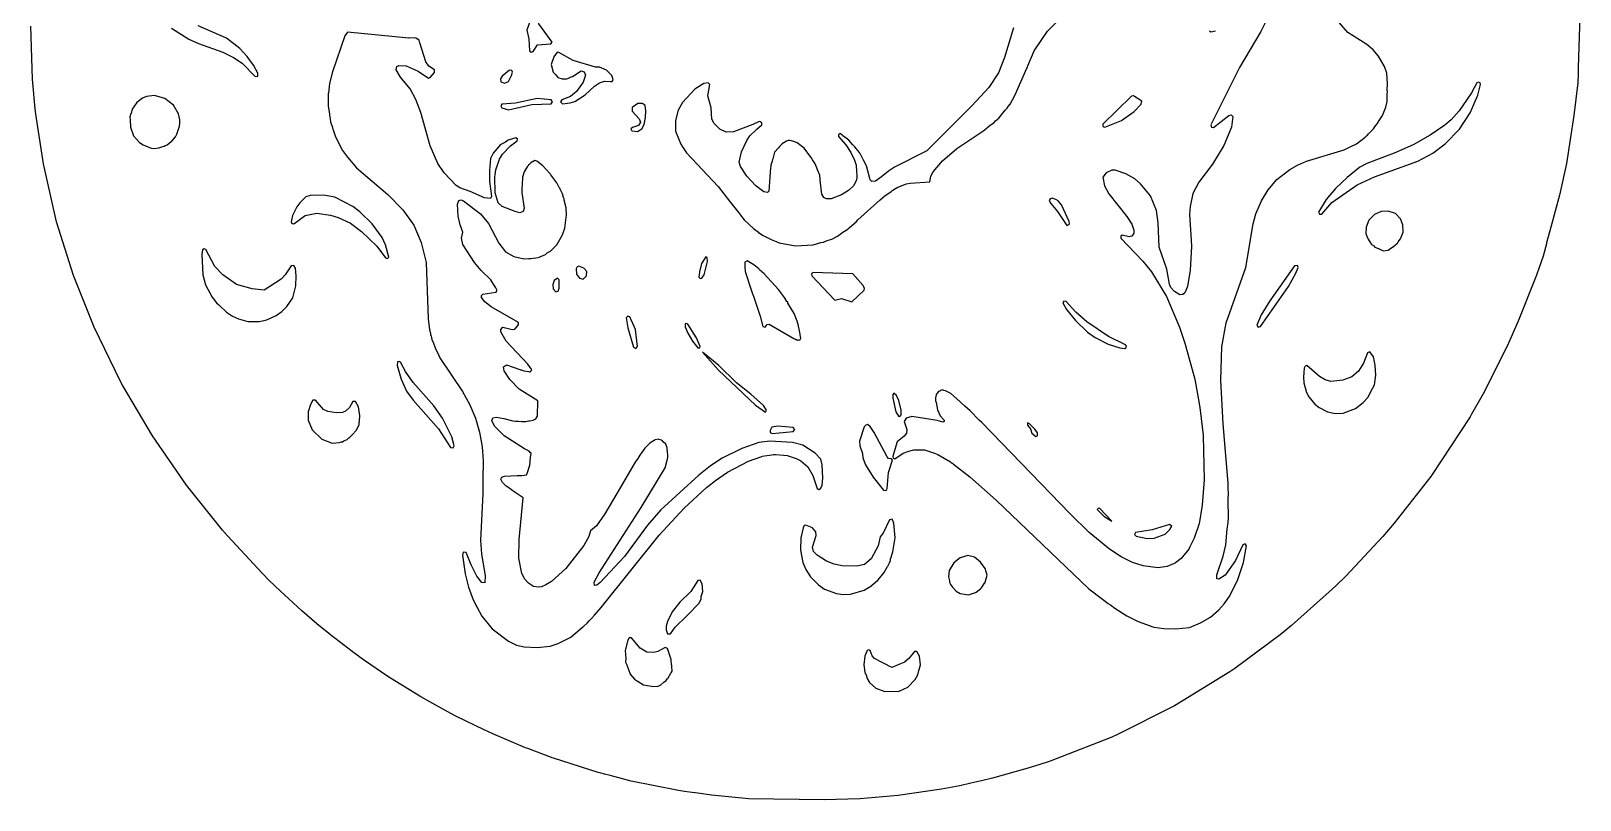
# Model space of a CAD drawing. Header units: millimetres. Extents: x 0 to 300, y 0 to 300.
# Drawn here: x 0.1 to 299.5, y 0.2 to 148.7 of the extents above; entities that cross this region are included whole.
import ezdxf

# ---------------------------------------------------------------- set-up
doc = ezdxf.new("R2010")
doc.units = ezdxf.units.MM
doc.layers.add('CUT', color=7, linetype='CONTINUOUS')

msp = doc.modelspace()

# ---------------------------------------------------------------- linework, layer by layer
at = {"layer": 'CUT'}
for points in [[(299.5476, 153.4334), (299.3281, 145.6393), (299.2169, 141.6921), (299.1736, 140.1518), (299.1424, 139.0447), (299.1319, 138.7462), (298.3307, 132.393), (296.9588, 123.1099), (295.5958, 117.0309), (293.9135, 110.8282), (293.0998, 107.8283), (293.0393, 107.605), (292.3938, 105.2251), (291.6058, 102.8467), (291.1359, 101.5672), (287.6179, 92.6485), (285.489, 87.8516), (280.8189, 78.661), (278.5883, 74.7181), (278.299, 74.2191), (270.822, 62.841), (270.6846, 62.6566), (263.646, 53.6874), (261.4323, 51.0611), (254.2778, 43.4403), (252.3355, 41.5603), (251.0755, 40.379), (243.8036, 33.8699), (242.279, 32.6643), (241.5817, 32.1129), (232.8176, 25.5628), (231.8449, 24.9198), (221.1495, 18.338), (210.0415, 12.7859), (209.1669, 12.3797), (208.7204, 12.1886), (197.1314, 7.7097), (194.9286, 6.9812), (192.6338, 6.2375), (185.9996, 4.4104), (183.8295, 3.9031), (183.51, 3.8284), (181.789, 3.4261), (179.6627, 2.929), (178.2386, 2.6468), (176.1315, 2.2471), (167.7301, 1.0472), (163.2713, 0.6459), (160.3442, 0.3898), (153.4191, 0.1797), (138.8895, 0.3892), (131.6553, 1.1011), (128.9953, 1.4811), (127.393, 1.71), (126.4656, 1.8425), (125.2767, 2.0123), (116.127, 3.8314), (112.0966, 4.8971), (110.9596, 5.1977), (110.1339, 5.416), (109.7276, 5.5234), (101.1468, 8.2359), (100.8762, 8.3251), (100.8669, 8.3281), (100.8397, 8.3371), (100.7639, 8.3621), (96.1584, 10.1096), (95.7219, 10.2812), (89.3722, 12.9517), (87.7144, 13.7239), (82.3591, 16.3185), (81.2968, 16.8845), (75.487, 20.0794), (69.0847, 24.0469), (64.4094, 27.2703), (62.2075, 28.8468), (58.8348, 31.4529), (58.7668, 31.508), (58.6847, 31.5745), (58.0283, 32.1062), (55.4011, 34.2344), (52.4889, 36.7198), (48.2662, 40.614), (46.1665, 42.6104), (44.8953, 43.9281), (38.1005, 51.2265), (37.1723, 52.3074), (30.4643, 60.6448), (30.1767, 61.0239), (23.5832, 70.5446), (17.8215, 80.3425), (17.4507, 81.0514), (13.3417, 89.364), (12.2974, 91.6498), (12.2235, 91.8116), (12.2148, 91.8307), (12.2052, 91.8516), (8.3589, 101.4807), (5.0824, 111.8945), (4.9236, 112.4595), (2.517, 123.0855), (1.0454, 132.6653), (1.045, 132.6686), (1.0433, 132.6839), (1.038, 132.7315), (0.929, 133.7083), (0.419, 139.4266), (0.1243, 149.681)], [(27.2947, 149.2867), (30.6175, 147.1548), (32.4837, 146.2972), (37.1802, 144.6209), (39.24, 143.6192), (40.9199, 142.4842), (43.448, 139.9382), (43.9757, 139.9977), (43.9855, 140.5842), (43.1602, 142.1151), (41.9165, 143.8304), (40.4723, 145.361), (37.9239, 147.3428), (32.4114, 149.7242)], [(190.0361, 149.3212), (188.2729, 143.6414), (187.1368, 140.6208), (185.2558, 137.818), (181.9944, 134.2525), (173.299, 125.5898), (167.0246, 122.403), (166.8522, 122.2764), (166.8239, 122.2684), (165.8906, 121.6769), (164.5523, 120.5879), (163.3788, 119.7263), (162.6807, 119.6804), (162.3568, 119.9991), (161.6464, 122.6798), (161.1281, 123.6463), (160.4613, 124.963), (160.3538, 125.0902), (160.2628, 125.2598), (159.5991, 126.0262), (159.3935, 126.3626), (158.9136, 126.8177), (158.1867, 127.657), (157.7062, 128.0158), (157.4662, 128.2371), (157.3979, 128.246), (156.5117, 128.9077), (156.2089, 128.6914), (156.2076, 128.3537), (157.6628, 126.7093), (158.6112, 125.2482), (159.3248, 123.794), (159.6232, 122.7912), (159.6893, 121.5712), (159.7298, 120.8251), (159.7472, 120.5043), (159.7556, 120.3482), (159.6522, 119.7762), (159.1114, 118.7951), (158.1266, 117.9291), (156.7879, 117.0891), (154.8274, 116.3351), (153.9161, 116.2973), (153.3626, 116.5575), (153.0237, 117.2012), (152.6984, 119.9194), (152.6964, 119.9973), (152.6835, 120.0435), (152.5869, 120.8505), (152.166, 121.9096), (152.1095, 122.1135), (152.0145, 122.2907), (151.6553, 123.1947), (151.1696, 123.8682), (150.953, 124.2726), (150.4535, 124.8614), (149.5514, 126.1124), (148.2091, 127.1332), (147.7694, 127.2888), (147.69, 127.3449), (147.5616, 127.3623), (146.8885, 127.6005), (146.6982, 127.5592), (146.4937, 127.6017), (146.3348, 127.4805), (146.1525, 127.441), (145.6276, 127.1379), (145.619, 127.1347), (145.6131, 127.1296), (145.3009, 126.9493), (144.9618, 126.5567), (144.7909, 126.4064), (144.6261, 126.1681), (143.8696, 125.2923), (143.5007, 124.0468), (143.4361, 123.8921), (143.3608, 123.5744), (143.1411, 122.8328), (143.1171, 122.5472), (143.061, 122.3108), (142.938, 120.55), (142.9452, 120.5006), (142.7179, 117.7948), (142.4819, 117.5532), (141.8043, 117.6741), (140.2057, 118.8198), (138.4719, 120.7006), (137.2478, 122.5618), (137.0386, 123.3618), (137.4673, 125.3685), (138.4971, 127.5834), (139.1037, 128.4679), (140.4564, 129.7903), (141.3701, 130.5711), (141.4182, 130.9728), (141.2396, 131.0481), (141.2174, 131.1747), (140.8492, 131.2148), (139.663, 130.6869), (135.8895, 129.2262), (134.4719, 129.1728), (133.2711, 129.7622), (132.1768, 130.8285), (131.7407, 131.7163), (131.5888, 133.9142), (130.9615, 136.2125), (131.3273, 138.3814), (131.0223, 138.7394), (130.1938, 138.5951), (128.4713, 137.4882), (126.0305, 134.9314), (125.2071, 133.4189), (124.7061, 131.4586), (124.7047, 129.3723), (125.723, 126.8813), (125.8502, 126.6901), (125.8616, 126.6642), (125.9346, 126.5631), (126.8324, 125.2128), (132.9794, 118.7027), (135.1726, 115.8819), (137.19, 113.2676), (137.27, 113.1845), (137.9908, 112.2574), (139.7664, 110.5679), (140.7518, 109.8532), (140.7705, 109.8383), (140.78, 109.8328), (141.6243, 109.2205), (142.5625, 108.8016), (143.1767, 108.4463), (144.1704, 108.0839), (144.7198, 107.8386), (147.8753, 107.2236), (151.2984, 107.4048), (152.7899, 107.8595), (153.3392, 107.9695), (154.0482, 108.2431), (154.8994, 108.5026), (156.0441, 109.1214), (157.0469, 109.8498), (157.9904, 110.4496), (158.1093, 110.5595), (158.3009, 110.6749), (159.7106, 111.9032), (159.9544, 112.2259), (164.2459, 116.1265), (165.1519, 116.8735), (166.3804, 117.7481), (166.5193, 117.8318), (166.6313, 117.8993), (166.933, 118.0812), (167.7149, 118.5525), (169.335, 119.1784), (170.0395, 119.3184), (173.8905, 119.6022), (174.0805, 120.6782), (174.5177, 121.5533), (176.3265, 123.669), (179.0697, 126.0181), (184.2844, 129.4954), (185.5436, 130.5255), (186.2221, 130.9886), (186.5442, 131.344), (187.1941, 131.8757), (188.4292, 133.4238), (188.7975, 133.8302), (188.9943, 134.1322), (189.3834, 134.6199), (190.3068, 136.2537), (192.5904, 141.556), (192.7158, 141.7681), (192.792, 142.0241), (194.0186, 144.8721), (196.6133, 148.7113), (200.1321, 152.1448)], [(239.0926, 151.1053), (237.856, 148.6037), (233.7325, 141.7022), (228.1803, 130.575), (228.2822, 130.182), (228.6784, 130.0932), (231.6562, 132.4363), (232.1416, 132.5087), (232.453, 132.207), (232.1559, 130.1401), (230.7036, 126.6051), (228.513, 122.9746), (225.8346, 119.5087), (224.6959, 117.332), (224.1786, 114.8538), (224.0881, 113.2857), (224.3894, 108.3476), (224.4161, 107.1287), (224.2134, 102.5407), (223.6561, 99.4016), (223.1372, 98.1203), (222.7516, 97.8109), (222.1808, 97.7811), (221.1348, 98.4231), (220.4532, 99.157), (220.1746, 99.7993), (219.6554, 102.7369), (218.1979, 106.9846), (217.9794, 111.6807), (217.6893, 114.0379), (216.529, 116.863), (214.5893, 119.2074), (213.4979, 120.1483), (211.7473, 121.1656), (209.7059, 121.8336), (209.0619, 121.8379), (207.9721, 121.3211), (207.3285, 120.4904), (207.6304, 118.8497), (208.4522, 117.2864), (211.9309, 112.8748), (212.8847, 111.4146), (213.3294, 110.2557), (213.3221, 109.6821), (212.9146, 109.0837), (212.3918, 108.9617), (211.0575, 109.264), (210.7837, 109.0686), (210.7642, 108.7328), (215.0134, 104.2914), (216.7004, 102.2148), (219.6253, 97.4566), (222.1323, 91.5394), (223.2278, 88.2231), (223.2428, 88.1738), (223.245, 88.1666), (223.283, 88.0417), (223.2994, 87.9878), (225.0676, 81.4456), (226.0177, 76.3909), (226.147, 75.5092), (226.7095, 70.6383), (226.72, 70.5129), (226.7202, 70.5097), (226.7205, 70.5067), (226.7205, 70.5064), (226.8704, 62.0405), (226.5411, 57.1306), (225.9047, 53.526), (225.8621, 53.4017), (225.5854, 52.5931), (225.3648, 51.9486), (224.9514, 50.7408), (224.156, 49.0848), (223.9065, 48.6481), (222.7189, 47.1387), (222.447, 46.8582), (221.3502, 46.0088), (221.0796, 45.8603), (219.7233, 45.2934), (217.9641, 45.0512), (215.0863, 45.3866), (213.0469, 46.0752), (210.8543, 47.1846), (208.6247, 48.6115), (204.681, 51.8764), (201.001, 55.4847), (195.3333, 61.3081), (183.8889, 73.0983), (183.4038, 73.5654), (181.6518, 75.3656), (180.6032, 76.2618), (179.0376, 77.7691), (177.9245, 78.705), (176.9087, 79.2228), (176.5988, 79.2641), (176.3304, 79.3996), (175.9582, 79.2717), (175.9333, 79.2438), (175.5474, 79.0993), (175.0965, 78.5043), (175.0309, 78.0419), (174.9672, 77.9183), (174.9418, 77.3021), (175.0877, 76.9497), (175.3537, 75.5365), (175.8645, 74.4058), (176.6239, 73.5429), (176.6231, 73.2655), (176.4065, 73.161), (175.2924, 73.4904), (170.3628, 74.2865), (169.2934, 73.9156), (168.891, 73.2665), (169.4199, 71.7183), (169.3295, 71.0659), (168.9132, 70.4635), (167.5335, 69.3852), (166.6919, 66.6252), (166.759, 66.2343), (167.134, 66.1049), (168.744, 67.1687), (169.7787, 67.5887), (170.7708, 67.8312), (172.8494, 67.8011), (174.771, 67.1984), (175.4083, 66.9043), (177.8757, 65.4941), (178.0105, 65.3952), (178.2963, 65.1853), (178.3146, 65.1719), (178.4358, 65.0829), (181.6327, 62.6269), (186.6593, 58.109), (204.5816, 40.9937), (207.2625, 38.999), (208.3542, 38.1505), (208.7627, 37.8827), (209.597, 37.2619), (211.9559, 35.7695), (214.1492, 34.6737), (217.1732, 33.5858), (219.1156, 33.2888), (221.3689, 33.2581), (224.0586, 33.5198), (226.2132, 34.3751), (228.1084, 35.5121), (229.7575, 36.8912), (230.7882, 38.0734), (231.731, 39.4324), (233.3283, 42.5732), (234.5055, 46.0458), (235.0758, 49.2582), (234.8139, 49.639), (234.3727, 49.5017), (232.9465, 46.4382), (230.9259, 43.6026), (229.7293, 42.8201), (229.3598, 42.9245), (229.3606, 43.6605), (230.5832, 47.2727), (231.0607, 49.4417), (231.3724, 52.4868), (231.5111, 53.7616), (231.512, 53.8494), (231.6002, 54.7115), (231.5547, 58.082), (231.5698, 59.5672), (231.5273, 60.1125), (231.5101, 61.3904), (230.5527, 72.8477), (230.1033, 81.3046), (230.3429, 87.7469), (231.154, 92.3233), (234.9561, 103.0459), (236.3894, 111.4621), (236.3918, 111.4753), (236.8731, 113.4058), (237.9645, 115.9313), (239.2826, 118.0759), (240.9544, 120.0172), (243.4351, 121.9599), (244.9347, 122.7957), (246.6545, 123.5589), (253.9614, 125.7953), (254.8715, 126.2226), (254.9782, 126.257), (255.1248, 126.3414), (256.3258, 126.9052), (258.0216, 128.2236), (258.3019, 128.5044), (258.4463, 128.6214), (258.6498, 128.853), (259.6184, 129.8234), (260.0195, 130.4117), (260.3314, 130.7666), (260.5866, 131.2434), (261.3703, 132.3928), (262.0442, 134.0245), (262.2543, 135.0785), (262.2784, 136.5428), (262.3591, 137.0485), (262.2898, 137.2407), (262.3121, 138.5984), (262.1946, 140.5617), (261.7547, 141.8762), (260.5937, 143.8778), (259.5503, 145.1006), (258.3389, 146.1297), (254.6476, 148.452), (252.9761, 150.3964)], [(227.9347, 148.7572), (228.1828, 148.5416), (229.0877, 148.7555)]]:
    msp.add_lwpolyline(points, dxfattribs=at)
for points in [[(100.5872, 146.2452), (100.8923, 146.5974), (98.2787, 150.1226), (97.7156, 152.4378), (97.3995, 152.6901), (97.0095, 152.4931), (96.7123, 151.0613), (95.9419, 148.8962), (96.3583, 147.2225), (96.4852, 144.9195), (96.8049, 144.6259), (97.1764, 144.7785), (98.0004, 146.0861)], [(57.8866, 132.227), (58.0417, 131.1718), (58.3986, 130.0588), (58.4293, 129.929), (58.4716, 129.8312), (58.9612, 128.3048), (60.3656, 125.6422), (61.2854, 124.334), (63.058, 122.2914), (69.0863, 117.1314), (71.9909, 114.197), (74.108, 111.208), (75.5775, 107.9047), (76.5119, 103.9979), (76.8993, 93.1275), (77.164, 91.0328), (77.3364, 90.3497), (77.3738, 90.0936), (77.4755, 89.7985), (77.6352, 89.1656), (77.9446, 88.4377), (78.2581, 87.528), (78.9682, 86.0289), (79.1606, 85.5761), (83.5038, 79.0934), (84.9221, 76.5324), (86.0248, 73.9286), (86.8382, 71.236), (87.318, 68.377), (87.5218, 65.7153), (87.4743, 62.1484), (87.4564, 60.8032), (87.4561, 60.7841), (87.4368, 59.334), (86.9895, 50.3736), (87.1987, 47.6384), (87.9165, 43.5342), (87.867, 42.1332), (87.3001, 42.1693), (86.3371, 43.4349), (85.1861, 45.6124), (84.2364, 47.9644), (83.6963, 48.043), (83.5455, 47.4444), (84.0528, 43.8586), (84.7088, 41.2983), (85.5921, 38.8547), (86.1256, 37.8519), (86.1161, 37.8256), (86.3173, 37.4915), (87.2771, 35.6873), (89.2699, 33.2487), (92.4036, 30.8758), (93.979, 30.1021), (95.4472, 29.751), (97.9803, 29.636), (100.4834, 29.9262), (102.0593, 30.4293), (104.4744, 31.6083), (106.8266, 33.652), (106.8938, 33.7038), (106.9647, 33.772), (107.6356, 34.3549), (108.0889, 34.8528), (108.4719, 35.2211), (109.0344, 35.8914), (110.357, 37.3443), (121.547, 51.3169), (126.3517, 56.5593), (130.7085, 60.5719), (130.9605, 60.7699), (132.45, 61.9221), (134.7903, 63.4991), (138.8224, 65.6034), (141.382, 66.545), (141.4518, 66.5618), (141.4615, 66.5642), (141.4673, 66.5656), (141.4898, 66.571), (143.3204, 66.8822), (143.6412, 66.9097), (143.8188, 66.9249), (143.8297, 66.9258), (144.0305, 66.943), (145.6561, 66.8113), (146.2645, 66.7067), (148.0548, 66.1761), (148.9333, 65.72), (150.2808, 64.5518), (151.2779, 62.8648), (152.116, 60.36), (152.4068, 60.1808), (152.76, 60.3275), (153.0558, 60.9642), (153.2026, 62.405), (153.0865, 64.8998), (152.806, 66.0147), (151.7101, 67.1688), (149.2945, 68.7119), (147.3066, 69.2695), (142.9279, 69.4776), (140.807, 69.2072), (137.5199, 68.0911), (133.7428, 66.219), (131.465, 64.7203), (129.2059, 62.9061), (121.8491, 56.2036), (119.326, 53.2646), (114.8361, 47.2186), (110.1379, 42.1908), (109.5074, 41.6932), (109.0636, 41.6233), (108.9725, 42.2478), (109.9209, 44.0864), (118.0644, 56.6909), (122.6925, 64.3684), (123.0078, 65.5434), (123.0616, 65.6956), (123.0745, 65.7921), (123.2345, 66.3882), (123.2077, 66.7865), (123.2331, 66.9769), (123.1788, 67.2149), (123.1104, 68.2306), (122.8108, 68.9365), (122.3478, 69.3785), (122.105, 69.6259), (122.0804, 69.6338), (122.0023, 69.7084), (121.5115, 69.8159), (121.4917, 69.8222), (121.4859, 69.8215), (121.3299, 69.8556), (120.7567, 69.7582), (120.5816, 69.6317), (119.7186, 69.1288), (118.7761, 68.1561), (117.837, 66.7833), (117.6104, 66.4933), (117.4151, 66.1666), (116.9183, 65.4404), (113.3565, 59.3787), (111.0186, 55.4686), (109.437, 53.1634), (108.2909, 52.1932), (107.9499, 51.0925), (106.9853, 49.3442), (103.4972, 44.8909), (100.7247, 42.3556), (99.6455, 41.715), (98.8166, 41.3834), (98.2188, 41.2859), (97.2479, 41.403), (96.2923, 42.0661), (95.5506, 42.9055), (95.0699, 43.8385), (95.0509, 43.8838), (95.038, 43.9147), (95.0254, 43.9449), (95.0202, 43.9572), (94.4418, 46.9085), (94.4729, 50.5201), (95.2916, 58.5423), (93.7467, 59.5997), (92.268, 60.6346), (92.0034, 60.8198), (91.9257, 60.8742), (91.876, 60.9089), (91.2763, 61.4828), (91.2534, 61.5102), (90.9403, 62.1509), (91.1379, 62.5158), (91.6569, 62.7101), (94.0729, 62.8652), (95.0136, 62.8321), (95.8894, 63.0057), (95.9597, 63.2028), (96.0197, 63.2199), (96.5659, 64.8487), (96.6798, 66.3588), (96.7926, 67.179), (96.7454, 67.2279), (96.7465, 67.2422), (96.7075, 67.2672), (96.4444, 67.5396), (95.515, 68.0303), (91.5866, 70.5442), (91.4525, 70.6435), (89.7729, 72.3228), (89.2376, 73.2709), (89.1746, 73.4145), (89.3698, 73.9791), (90.1382, 74.1465), (91.5119, 73.8572), (93.2342, 73.4299), (93.7511, 73.3858), (93.9738, 73.3389), (94.3803, 73.3322), (94.9947, 73.2798), (95.402, 73.3152), (95.7555, 73.3093), (96.2953, 73.3929), (96.435, 73.405), (96.4576, 73.418), (97.1641, 73.5274), (97.7238, 73.8415), (98.0212, 74.3369), (98.116, 77.267), (94.5033, 79.5662), (92.6527, 81.3919), (91.6193, 83.0949), (91.4876, 83.8754), (92.0149, 84.2346), (94.5867, 83.3637), (94.7375, 83.3003), (94.8446, 83.2764), (95.3898, 83.0918), (96.3895, 82.9313), (96.4812, 82.9108), (96.4904, 82.915), (96.6241, 82.8936), (96.7403, 83.0304), (96.8146, 83.0647), (96.8249, 83.1299), (96.9607, 83.2898), (96.8697, 83.4135), (96.8718, 83.4274), (96.8087, 83.4962), (96.1615, 84.375), (91.9871, 88.7876), (90.9476, 90.585), (90.9273, 91.0529), (91.3555, 91.5058), (93.1106, 91.0652), (93.6714, 91.1633), (94.3711, 91.9622), (94.3649, 92.4117), (89.0896, 95.4337), (87.8217, 96.3986), (87.1849, 97.2346), (87.1843, 97.6354), (87.4511, 97.8865), (89.9465, 98.2491), (89.9683, 98.2877), (90.0475, 98.2989), (90.1529, 98.6149), (90.2038, 98.7051), (89.9496, 99.1291), (89.7619, 99.4544), (89.741, 99.477), (89.0304, 100.662), (87.1442, 102.4614), (85.8608, 103.988), (83.5921, 107.4723), (83.3364, 108.6805), (83.6318, 109.8709), (83.07, 111.317), (82.7129, 112.955), (82.5606, 115.2804), (82.805, 115.9617), (83.2348, 116.0849), (83.7202, 115.947), (87.023, 113.3833), (88.5928, 111.5115), (90.5651, 107.7308), (91.8588, 106.1016), (93.4729, 105.137), (95.4407, 104.7443), (96.2908, 104.7624), (96.3983, 104.7416), (96.6448, 104.7699), (96.6885, 104.7709), (96.7628, 104.7835), (98.1559, 104.9435), (98.44, 105.0684), (98.4444, 105.0692), (98.4581, 105.0764), (99.5968, 105.5769), (99.9204, 105.8461), (100.5408, 106.1727), (101.7583, 107.4135), (102.8576, 109.3485), (103.3147, 110.6582), (103.6594, 113.215), (103.5684, 114.585), (103.1794, 116.0755), (103.1633, 116.2851), (103.0527, 116.561), (102.8743, 117.2446), (102.409, 118.1673), (102.3274, 118.3709), (102.2399, 118.5027), (101.7892, 119.3965), (100.6282, 120.9291), (100.5277, 121.0803), (100.4541, 121.155), (99.0434, 122.7094), (97.9166, 123.6105), (97.4873, 123.7209), (96.7134, 123.2372), (96.4517, 122.9564), (96.3024, 122.8753), (96.2082, 122.6951), (96.0046, 122.4766), (95.4439, 121.5077), (95.1329, 120.4677), (95.0553, 118.9285), (94.9811, 118.4364), (95.0149, 118.1281), (94.9825, 117.4842), (95.4298, 114.5261), (95.2345, 113.8292), (94.5946, 113.6003), (93.7006, 113.846), (91.22, 114.8424), (90.4566, 115.5526), (89.8619, 117.4865), (89.8043, 120.5312), (89.8411, 120.9184), (89.9926, 121.9295), (90.7115, 123.9968), (91.2787, 124.9476), (92.7926, 126.5263), (94.126, 127.503), (94.1411, 127.8743), (93.838, 128.0892), (92.3535, 127.617), (91.8273, 127.2816), (90.8256, 126.7491), (90.2575, 126.0482), (89.462, 125.1312), (88.9702, 124.0785), (88.7254, 121.7835), (88.7856, 119.647), (89.1725, 116.8506), (88.9483, 116.3428), (87.7612, 116.484), (85.0449, 117.7363), (83.0109, 118.4382), (82.3197, 118.8753), (79.9812, 121.2985), (78.7443, 123.1539), (77.3028, 126.5783), (75.5075, 133.01), (74.5284, 135.5058), (73.4237, 137.5341), (71.5761, 139.8276), (70.7437, 141.1982), (70.8505, 141.8694), (71.1977, 142.0831), (72.6297, 141.9743), (74.9815, 140.9716), (76.9822, 139.6194), (77.2675, 139.7212), (78.1088, 140.7081), (78.0957, 141.2023), (77.023, 141.9487), (76.4637, 142.7442), (75.2818, 146.4264), (75.144, 146.9892), (74.4928, 147.3145), (73.2561, 147.3956), (73.1686, 147.3681), (61.2833, 148.5248), (60.7779, 147.7806), (58.395, 140.8157), (57.8327, 138.6015), (57.6224, 136.7489), (57.5791, 136.7054), (57.5941, 136.452), (57.5927, 134.2269), (57.8148, 132.7157), (57.8293, 132.4695)], [(112.1697, 138.988), (112.185, 138.9929), (112.2367, 138.992), (112.2529, 138.9843), (112.2655, 138.9914), (112.4384, 138.9883), (112.5037, 139.0934), (112.5194, 139.0984), (112.523, 139.1246), (112.5365, 139.1463), (112.672, 139.2237), (112.583, 139.5573), (112.5831, 139.5574), (112.583, 139.5576), (112.4325, 140.1218), (111.8932, 140.6457), (111.864, 140.6901), (111.8157, 140.721), (111.3848, 141.1395), (110.0079, 141.7681), (109.2418, 141.7681), (104.9428, 143.0358), (102.1876, 144.5906), (101.842, 144.6105), (101.1662, 143.7616), (100.6432, 142.2496), (101.0868, 140.8016), (101.4444, 140.3674), (101.4467, 140.3313), (101.5561, 140.2319), (101.9481, 139.7559), (102.7709, 139.4634), (103.249, 139.4688), (103.3555, 139.4434), (103.5257, 139.4719), (103.6056, 139.4728), (103.6566, 139.4938), (103.8785, 139.531), (104.5655, 139.868), (104.7825, 139.9574), (106.4832, 141.0182), (107.0367, 140.8442), (107.3124, 140.2033), (106.8782, 138.8414), (105.5407, 137.0643), (104.414, 136.0721), (102.7609, 135.441), (102.5091, 135.0555), (102.8381, 134.6916), (104.3783, 134.8459), (105.2168, 135.1322), (107.2365, 136.3899), (109.053, 138.057), (110.0345, 138.6929), (110.9894, 139.0145), (112.1582, 138.9934)], [(91.6456, 138.6552), (92.4187, 138.9936), (93.0262, 140.1021), (93.2131, 140.7662), (93.0974, 141.0961), (92.6314, 141.1554), (91.2241, 139.9897), (90.8707, 139.4675), (90.9574, 138.9102)], [(278.3131, 132.9024), (279.7951, 136.3316), (280.307, 138.3932), (280.2376, 138.714), (279.9476, 138.8679), (279.6186, 138.7168), (278.561, 136.7713), (276.1959, 133.3284), (274.624, 131.5721), (273.4383, 130.566), (270.5998, 128.6015), (267.2937, 126.7374), (263.6425, 125.1076), (258.362, 123.1392), (257.0024, 122.3993), (254.5115, 120.4112), (252.3136, 118.3312), (250.5025, 116.1923), (249.029, 113.76), (249.1929, 113.3579), (249.627, 113.3572), (251.5791, 115.6151), (256.5014, 119.0263), (259.8451, 120.562), (268.2231, 123.5849), (271.0758, 125.1437), (273.5041, 126.9476), (276.2301, 129.763)], [(28.2205, 128.6771), (28.2895, 128.7733), (28.8314, 130.3581), (28.8314, 130.3591), (28.8545, 130.4226), (28.8654, 130.8639), (28.879, 131.0659), (28.8706, 131.0763), (28.8828, 131.5701), (28.6357, 132.7093), (27.694, 134.4022), (26.0064, 135.6676), (23.9747, 136.2526), (22.4777, 136.0855), (21.7044, 135.7817), (20.5635, 134.9392), (19.6949, 133.6591), (19.4742, 132.795), (19.4118, 132.7872), (19.2198, 132.1383), (19.2954, 131.6182), (19.3651, 130.1376), (19.9708, 128.4949), (21.0887, 127.2121), (21.808, 126.7316), (23.3813, 126.1124), (23.9767, 125.9997), (24.8482, 126.1351), (25.6404, 126.4494), (25.849, 126.4819), (26.0602, 126.616), (26.4518, 126.7714), (27.2396, 127.3647), (27.3115, 127.4104), (27.3248, 127.4289), (27.3342, 127.436), (28.0875, 128.3108)], [(91.157, 134.6087), (90.935, 134.27), (91.1596, 133.8581), (92.4365, 133.5095), (96.9512, 134.5214), (100.6489, 134.6516), (100.9621, 135.0364), (100.6433, 135.4165), (97.9765, 135.6888), (93.805, 134.7943)], [(207.3202, 130.3071), (207.7024, 130.1705), (210.9211, 131.425), (213.3889, 133.1928), (214.6915, 134.5845), (214.8188, 135.1797), (213.2349, 136.1776), (212.8456, 136.1588), (207.2845, 130.7441)], [(117.4167, 134.7048), (116.3271, 133.9224), (116.3328, 133.2207), (117.6894, 131.7753), (117.9101, 131.1174), (117.549, 130.4893), (116.389, 130.1163), (116.0834, 129.8176), (116.2358, 129.4184), (117.3606, 129.3415), (118.1959, 129.8206), (118.6282, 130.6462), (118.9268, 131.9899), (118.986, 133.3955), (118.8211, 134.3066), (118.3051, 134.7245)], [(68.6706, 104.8823), (69.0237, 104.7797), (69.3048, 105.0167), (68.6306, 107.4253), (67.9859, 108.8076), (66.101, 111.5022), (63.7025, 113.8128), (62.3142, 114.8194), (58.8301, 116.6566), (56.6816, 117.0124), (54.1048, 116.9549), (53.2627, 116.6818), (52.0912, 115.5578), (51.5384, 114.734), (50.7053, 113.069), (50.4117, 111.8506), (50.5773, 111.5562), (50.9107, 111.5019), (53.1121, 113.0745), (55.3782, 113.5086), (58.0363, 113.1803), (59.4734, 112.7254), (61.9015, 111.576), (64.0023, 110.0285), (66.9912, 107.1332)], [(198.5529, 113.8396), (200.3789, 111.1455), (200.8579, 111.385), (200.798, 111.9238), (199.3312, 115.1268), (198.6727, 115.935), (198.2237, 116.2044), (197.5053, 116.4139), (197.146, 116.3241), (196.9664, 115.9949), (197.2358, 115.4261)], [(265.3079, 111.2786), (264.8344, 112.4746), (263.8781, 113.4777), (262.4918, 113.9264), (261.1297, 113.8711), (259.8014, 113.2779), (258.7487, 112.1963), (258.1803, 110.8034), (258.1458, 109.591), (258.3542, 109.1214), (258.4469, 108.8048), (258.6216, 108.5186), (258.7651, 108.1951), (258.9188, 108.0319), (259.2332, 107.517), (259.6613, 107.2434), (259.8911, 106.9993), (260.4036, 106.7689), (260.5118, 106.6998), (260.5941, 106.6833), (261.5103, 106.2714), (262.4331, 106.4147), (262.9674, 106.7812), (263.1138, 106.8139), (263.5315, 107.1682), (263.8652, 107.397), (264.0195, 107.582), (264.2389, 107.7681), (264.3695, 108.0015), (264.8405, 108.5661), (265.3366, 109.8929)], [(36.5751, 95.6873), (37.9451, 94.4153), (39.0997, 93.6561), (40.2208, 93.1015), (42.012, 92.6436), (44.2039, 92.6441), (45.7285, 92.9439), (47.5499, 93.7401), (48.6116, 94.5307), (49.602, 95.5206), (50.7408, 97.1689), (51.3048, 99.5051), (51.3958, 101.4234), (51.2265, 102.9225), (50.9163, 103.4412), (50.4219, 103.3597), (49.2638, 101.5967), (48.4729, 100.8027), (45.1965, 98.6375), (42.8499, 98.9372), (39.8283, 99.7537), (37.1976, 101.6117), (35.6824, 103.2227), (33.8909, 106.4978), (33.5854, 106.6275), (33.2908, 106.4744), (33.1672, 105.5585), (33.3135, 101.6393), (33.8333, 99.7186), (35.1239, 97.3351), (35.9767, 96.2429), (36.4472, 95.8061), (36.4753, 95.7711)], [(130.9019, 104.2008), (130.842, 104.9791), (130.5726, 105.0989), (129.7644, 103.8117), (129.3154, 102.2252), (129.2256, 101.1775), (129.465, 100.938), (129.7943, 100.9979), (130.2433, 101.6564)], [(105.6858, 103.1646), (105.4973, 102.7579), (105.5835, 101.7631), (106.1205, 100.9716), (106.8806, 100.8011), (107.4741, 101.4095), (107.5564, 102.2708), (106.9603, 102.8961), (106.0219, 103.2854)], [(141.5584, 91.6774), (142.0237, 91.529), (142.42, 92.0649), (142.7927, 92.0964), (147.5896, 89.3431), (147.7836, 89.2558), (147.9693, 89.1386), (148.0886, 89.1188), (148.3089, 89.0197), (148.496, 89.0511), (148.7442, 89.0098), (148.919, 89.3944), (148.8056, 90.0197), (148.8283, 90.1443), (148.6062, 91.1194), (148.5047, 91.679), (148.4596, 91.7628), (148.2522, 92.6735), (147.6168, 94.1574), (146.4237, 96.1581), (146.408, 96.4259), (146.2193, 96.5009), (145.7926, 97.2165), (144.6172, 98.8131), (141.8694, 101.8267), (140.9634, 102.6101), (140.8772, 102.6989), (140.7912, 102.759), (139.8576, 103.5665), (138.5802, 104.33), (138.1106, 104.0438), (138.1169, 103.7431), (138.0797, 103.6534), (138.1277, 103.2298), (138.1485, 102.2397), (139.4049, 98.5275), (139.6578, 97.7529), (139.6937, 97.6742), (141.0669, 93.6166)], [(151.2799, 102.0681), (150.9982, 101.8434), (151.0424, 101.4527), (155.5289, 96.7137), (156.7856, 97.0752), (158.7929, 96.4201), (161.1783, 98.677), (161.2117, 99.0773), (160.8984, 99.6574), (158.9565, 101.795)], [(237.0784, 91.9275), (237.3314, 91.5058), (237.7742, 91.6366), (243.1822, 99.3971), (244.6471, 101.9692), (245.075, 103.0614), (244.921, 103.4281), (244.379, 103.3505), (239.5622, 96.5776), (237.9328, 93.9128)], [(102.2247, 99.052), (102.2195, 100.6873), (101.8796, 101.0149), (101.2686, 100.5423), (100.9918, 99.7784), (101.0762, 98.9234), (101.6004, 98.3726), (102.0251, 98.4579)], [(211.8336, 87.5781), (211.8981, 87.8645), (211.713, 88.1353), (208.3804, 89.6842), (204.2345, 92.5681), (202.0777, 94.393), (200.2204, 96.4872), (199.7981, 96.5524), (199.5701, 96.191), (200.2912, 94.9383), (202.0075, 92.7804), (204.3502, 90.559), (205.8578, 89.5264), (208.3419, 88.2563), (210.6204, 87.5209), (211.5503, 87.4127)], [(115.1731, 93.3423), (115.4798, 91.3816), (116.6088, 87.6247), (117.039, 87.3776), (117.3629, 87.7535), (117.0017, 91.0878), (115.8768, 93.5026), (115.471, 93.6592)], [(129.0459, 87.4976), (129.4052, 87.4976), (129.465, 87.767), (128.7466, 89.4732), (127.0703, 92.0775), (126.8608, 92.2272), (126.5614, 92.1374), (126.5614, 91.5686), (127.1002, 90.3413), (127.9683, 88.8147)], [(81.914, 68.5709), (81.4547, 70.3552), (79.6926, 73.9655), (77.9774, 76.3043), (73.9736, 80.8236), (72.5084, 82.9466), (71.5681, 84.7392), (71.3085, 84.8937), (70.9871, 84.791), (70.9369, 84.0834), (71.685, 81.4793), (72.6957, 79.1699), (73.9858, 77.4459), (78.8849, 71.8602), (81.2256, 68.288), (81.7413, 68.2111)], [(139.2834, 78.6072), (136.4696, 80.7325), (133.0871, 84.145), (129.914, 86.6594), (132.9973, 83.1871), (140.1515, 76.422), (142.0972, 75.0749), (142.2768, 75.4641), (141.738, 76.3621)], [(252.2656, 74.8642), (253.7859, 74.9206), (256.1193, 75.7771), (257.6624, 76.9496), (258.5512, 77.9259), (259.4242, 79.6623), (259.5329, 79.829), (259.5515, 79.9156), (259.7977, 80.4051), (260.0658, 82.251), (259.9769, 84.1916), (259.6019, 85.8001), (258.8903, 86.7453), (258.4507, 86.5778), (257.6769, 84.5823), (256.7374, 83.0027), (255.4412, 81.9273), (253.6854, 81.2721), (251.3947, 81.0316), (250.2549, 81.3189), (249.1737, 81.9899), (246.7545, 84.0998), (246.3917, 83.9975), (246.2169, 83.5756), (246.1191, 81.8893), (246.1833, 80.7908), (246.6735, 78.9273), (247.123, 78.065), (248.3087, 76.6545), (249.1057, 76.0116), (250.7326, 75.1769)], [(168.3195, 74.5661), (168.3494, 75.494), (167.8705, 77.3499), (167.4215, 78.3378), (166.9126, 78.7568), (166.7031, 78.4874), (166.7031, 77.8289), (167.3017, 75.1348), (167.7807, 74.3266), (168.0501, 74.2667)], [(60.3333, 69.3867), (60.5973, 69.5501), (61.2401, 69.8191), (61.5932, 70.1664), (61.785, 70.2851), (62.1852, 70.7486), (63.0586, 71.6077), (63.5528, 72.7026), (63.5805, 73.11), (63.6381, 73.2686), (63.6002, 73.399), (63.6697, 74.4174), (63.4073, 76.1515), (62.8494, 77.1769), (62.3461, 77.1364), (61.6979, 76.0091), (60.9325, 75.2842), (60.3717, 75.0461), (59.1575, 74.955), (57.5299, 75.2568), (56.6694, 75.6192), (55.1201, 77.4218), (54.6229, 77.4249), (54.124, 76.6089), (53.6721, 75.1341), (53.7266, 73.5774), (54.4595, 71.7021), (56.3626, 69.8547), (58.3662, 69.1239), (59.7838, 69.2096), (60.1405, 69.3589)], [(143.3839, 70.9991), (147.4285, 71.3578), (147.7695, 71.7588), (147.438, 72.1295), (144.4693, 72.409), (143.3431, 72.1685), (143.0254, 71.5858), (143.0307, 71.1816)], [(165.6044, 66.4823), (163.1347, 71.1752), (162.356, 72.3272), (161.8234, 72.697), (161.4893, 72.6084), (161.2067, 72.2472), (160.2688, 69.496), (160.3179, 68.5634), (160.8244, 67.0931), (160.9117, 66.2529), (161.4178, 64.8934), (162.8966, 62.559), (164.9261, 60.0091), (165.4423, 59.9675), (165.631, 60.3806), (165.8729, 63.4596), (166.6783, 65.8167), (166.4385, 66.092), (165.8682, 66.1603)], [(194.6615, 71.0937), (194.1826, 71.8421), (193.1648, 72.8598), (192.7457, 73.0095), (192.7757, 72.5605), (193.3145, 71.872), (193.6138, 71.0638), (194.3322, 70.4052), (194.6615, 70.495)], [(155.8235, 40.0859), (157.1339, 39.9047), (158.505, 39.9671), (161.1447, 40.6847), (162.4828, 41.4623), (163.8687, 42.7246), (165.0463, 44.1315), (165.6913, 45.2682), (165.7548, 45.3568), (165.8012, 45.4619), (165.9522, 45.7279), (166.0452, 46.0144), (166.2412, 46.4583), (166.2013, 46.4955), (166.7349, 48.1389), (167.1832, 50.8371), (166.8886, 53.67), (166.5699, 54.4521), (166.0692, 54.331), (164.8602, 51.7025), (164.2482, 51.0372), (163.883, 49.3083), (162.5048, 46.7878), (161.2151, 45.6504), (159.7745, 45.3508), (156.9411, 45.4098), (155.3771, 45.7432), (153.9079, 46.3051), (152.089, 47.4575), (151.4064, 48.2072), (151.1678, 49.0216), (151.8783, 51.2481), (151.8339, 51.9574), (151.199, 52.7468), (149.9079, 53.2849), (149.5876, 53.1759), (149.3607, 52.7853), (148.9499, 50.8474), (148.8934, 48.4351), (149.2973, 46.0647), (149.9072, 44.6866), (150.8304, 43.3162), (152.3575, 41.7308), (153.4905, 40.9383)], [(209.0299, 54.0612), (206.725, 56.5158), (206.4556, 56.5457), (206.246, 56.3063), (207.5032, 54.9892)], [(213.6444, 51.873), (213.4281, 51.4911), (213.7312, 51.1406), (215.8738, 50.7118), (217.2041, 50.7429), (219.3343, 51.5552), (220.2915, 52.4214), (220.6444, 53.0814), (220.1853, 53.3854), (216.8157, 52.3941)], [(184.5915, 42.2666), (184.9272, 43.6016), (184.5933, 44.8671), (183.6823, 46.1533), (182.5029, 47.0627), (181.2452, 47.4156), (179.7557, 46.9529), (178.4848, 46.0254), (177.5758, 44.488), (177.4496, 43.2676), (177.6609, 42.5416), (177.6618, 42.2631), (177.8199, 41.9953), (177.8772, 41.7986), (178.0648, 41.5802), (178.2231, 41.3121), (178.471, 41.1077), (178.9535, 40.5465), (179.7371, 40.0819), (181.3164, 39.822), (182.6749, 40.2535), (182.7036, 40.2584), (182.7127, 40.2655), (182.8483, 40.3086), (183.6883, 40.9927), (183.7446, 41.072), (183.8631, 41.1647), (184.4619, 42.0651), (184.4684, 42.093)], [(129.4819, 42.6698), (128.9996, 42.5972), (127.6952, 40.4761), (125.5617, 38.3942), (124.0628, 36.505), (123.1498, 34.6515), (122.911, 33.764), (122.8887, 33.0232), (123.1876, 32.2735), (123.7389, 32.2735), (124.6361, 33.5726), (126.8965, 35.7654), (127.1002, 35.9211), (129.1956, 38.1063), (129.6746, 38.9445), (129.6746, 39.5029), (129.9712, 40.4354), (129.8341, 41.9242)], [(117.3819, 23.1478), (117.4007, 23.1275), (117.471, 23.0939), (118.5219, 22.4586), (120.4809, 22.0918), (121.3386, 22.1636), (121.8853, 22.4292), (122.4537, 22.9647), (122.9091, 23.2607), (123.1257, 23.598), (123.205, 23.6727), (123.8292, 24.6935), (123.8767, 24.7675), (123.877, 24.7718), (124.049, 25.0531), (123.9772, 25.9496), (124.0015, 26.2354), (123.9482, 26.3115), (123.8693, 27.2977), (123.1516, 29.458), (122.7076, 29.6175), (121.2799, 28.8418), (120.5508, 28.6504), (119.1356, 28.717), (117.8611, 29.4786), (116.2055, 31.512), (115.7801, 31.5184), (115.4707, 31.0516), (115.007, 29.0819), (115.1182, 27.5082), (115.0909, 27.5002), (115.0603, 26.8051), (115.2783, 26.2649), (115.9212, 24.4999), (116.8043, 23.497)], [(162.2134, 22.8765), (163.4299, 21.7655), (165.1628, 21.1276), (167.937, 21.2198), (169.6043, 21.9677), (171.0162, 23.4369), (171.5193, 24.3878), (171.7518, 25.2133), (171.8203, 25.3658), (171.8046, 25.4006), (172.0591, 26.3039), (171.8947, 27.9861), (171.3562, 28.8661), (170.8897, 28.8459), (169.8324, 27.5005), (168.9561, 26.7849), (166.5447, 25.7739), (163.1579, 27.5274), (162.7491, 28.0057), (162.3569, 29.0416), (162.067, 29.193), (161.764, 29.0701), (161.2804, 27.962), (161.107, 26.2639), (161.2188, 25.3583), (161.263, 25.2169), (161.3537, 24.6188), (161.5369, 24.3406), (161.7603, 23.626)]]:
    msp.add_lwpolyline(points, close=True, dxfattribs=at)

doc.saveas('drawing.dxf')
